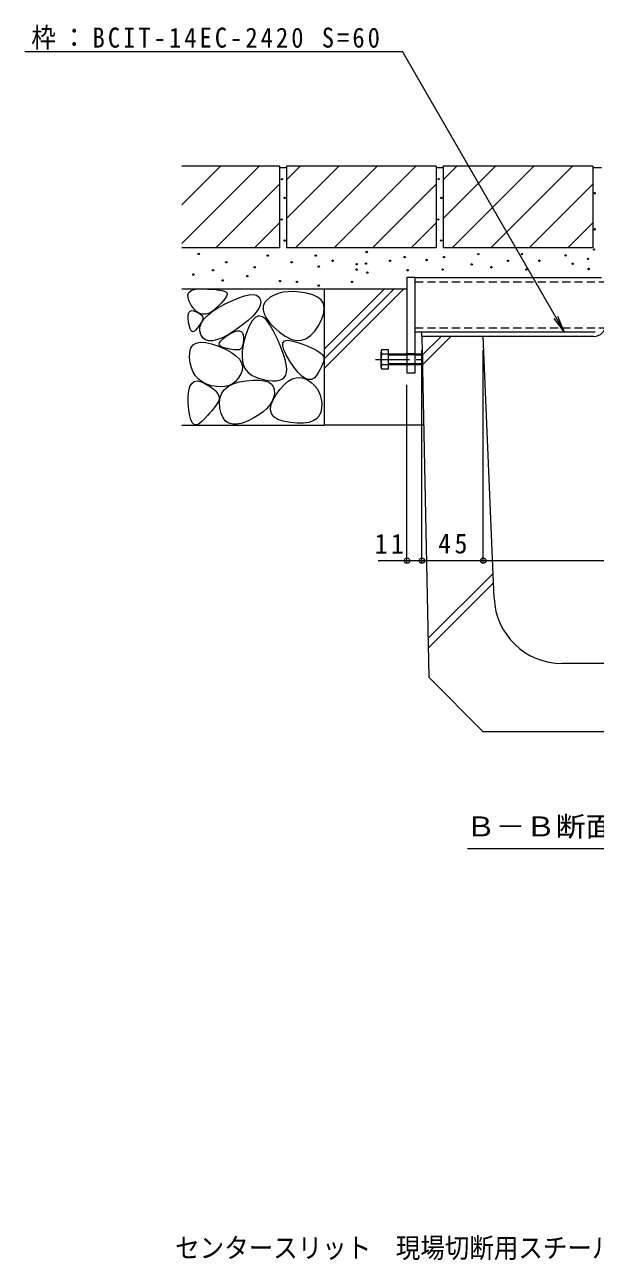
# Model space of a CAD drawing. Units: millimetres at full size, sheet at 1:5; details may follow other scales. Extents: x -1382 to 1946, y -1318 to 1367.
# Drawn here: x 246 to 665, y -1318 to -411 of the extents above; entities that cross this region are included whole.
import ezdxf
from ezdxf.enums import TextEntityAlignment as Align

# ---------------------------------------------------------------- set-up
doc = ezdxf.new("R2010")
doc.units = ezdxf.units.MM
doc.header["$LTSCALE"] = 5
doc.header["$PDMODE"] = 32
doc.header["$PDSIZE"] = 4
doc.linetypes.add('CHAIN1', pattern=[8, 5, -1, 1, -1])
doc.linetypes.add('DASHED1', pattern=[1.8, 1.2, -0.6])
for name, color, linetype, lineweight in [('4-0_OUTLINE-0', 7, 'Continuous', 9), ('4-4_0108_天井情報・�', 7, 'Continuous', 9), ('4-5_0055_アルミ建具_', 7, 'Continuous', 9), ('4-E_10ﾎﾞﾙﾄ__2', 7, 'Continuous', 9), ('4-F_10ﾎﾞﾙﾄ__1', 6, 'Continuous', 5)]:
    doc.layers.add(name, color=color, linetype=linetype, lineweight=lineweight)
doc.layers.add('F-4_0013_躯\u3000下り壁�', color=2, linetype='Continuous')
doc.styles.add('ＭＳ ゴシック', font='')
doc.styles.get('ＭＳ ゴシック').set_extended_font_data('MS Gothic')

msp = doc.modelspace()

# ---------------------------------------------------------------- linework, layer by layer
at = {"layer": '4-0_OUTLINE-0'}
for p, q in [((532.523, -596.518), (526.523, -596.518)), ((526.523, -596.518), (526.523, -666.518)), ((532.523, -666.518), (532.523, -596.518)), ((532.523, -596.518), (669.323, -596.518)), ((664.823, -636.518), (532.523, -636.518)), ((537.523, -639.718), (537.523, -636.518)), ((663.523, -639.718), (537.523, -639.718)), ((526.523, -666.518), (532.523, -666.518))]:
    msp.add_line(p, q, dxfattribs=at)
at = {"layer": '4-0_OUTLINE-0', "linetype": 'DASHED1'}
for p, q in [((532.523, -599.718), (872.523, -599.718)), ((532.523, -633.318), (872.523, -633.318))]:
    msp.add_line(p, q, dxfattribs=at)
at = {"layer": '4-0_OUTLINE-0', "color": 2}
for p, q in [((507.559, -662.382), (507.559, -651.182)), ((508.159, -649.318), (512.859, -649.318)), ((508.159, -652.518), (526.523, -652.518)), ((532.523, -652.518), (537.159, -652.518)), ((537.159, -652.518), (537.159, -660.518)), ((537.159, -652.518), (537.859, -653.218)), ((526.523, -660.518), (508.159, -660.518)), ((512.859, -653.218), (526.523, -653.218)), ((526.523, -659.818), (512.859, -659.818)), ((532.523, -653.218), (537.859, -653.218)), ((537.859, -659.818), (532.523, -659.818)), ((537.159, -660.518), (532.523, -660.518)), ((537.859, -659.818), (537.159, -660.518)), ((537.859, -653.218), (537.859, -659.818))]:
    msp.add_line(p, q, dxfattribs=at)
at = {"layer": '4-0_OUTLINE-0', "color": 2, "linetype": 'DASHED1'}
for p, q in [((532.523, -652.518), (526.523, -652.518)), ((532.523, -653.218), (526.523, -653.218)), ((532.523, -659.818), (526.523, -659.818)), ((532.523, -660.518), (526.523, -660.518))]:
    msp.add_line(p, q, dxfattribs=at)
at = {"layer": '4-0_OUTLINE-0', "color": 4, "linetype": 'CHAIN1'}
msp.add_line((503.325, -656.518), (539.122, -656.518), dxfattribs=at)
at = {"layer": '4-0_OUTLINE-0', "color": 2}
msp.add_lwpolyline([(512.859, -649.318), (512.859, -663.718), (508.159, -663.718)], dxfattribs=at)
at = {"layer": '4-0_OUTLINE-0'}
msp.add_arc((663.523, -630.718), 9, 270, 0, dxfattribs=at)
at = {"layer": '4-0_OUTLINE-0', "color": 2}
for centre, radius, start, end in [((509.935, -650.918), 2.39, 137.9749, 222.0251), ((520.967, -656.518), 13.418, 162.65606, 197.34394), ((509.935, -662.118), 2.39, 137.9749, 222.0251)]:
    msp.add_arc(centre, radius, start, end, dxfattribs=at)
at = {"layer": '4-4_0108_天井情報・�'}
for p, q in [((537.523, -805.69), (537.523, -649.718)), ((582.523, -805.69), (582.523, -649.718)), ((526.523, -805.69), (526.523, -675.218)), ((505.362, -804.19), (537.523, -804.19)), ((537.523, -804.19), (582.523, -804.19)), ((582.523, -804.19), (822.523, -804.19))]:
    msp.add_line(p, q, dxfattribs=at)
for p in [(526.523, -804.19), (537.523, -804.19), (582.523, -804.19)]:
    msp.add_point(p, dxfattribs=at)
at = {"layer": '4-5_0055_アルミ建具_'}
for p, q in [((245.892, -430.529), (523.243, -430.529)), ((642.171, -636.518), (523.243, -430.529)), ((642.171, -636.518), (637.388, -624.97)), ((642.171, -636.518), (634.562, -626.601)), ((571.064, -1015.374), (838.487, -1015.374))]:
    msp.add_line(p, q, dxfattribs=at)
at = {"layer": '4-E_10ﾎﾞﾙﾄ__2', "color": 2}
for p, q in [((433.023, -514.718), (361.223, -514.718)), ((361.223, -571.518), (418.023, -514.718)), ((361.223, -543.234), (389.739, -514.718)), ((433.023, -514.718), (433.023, -574.718)), ((433.023, -515.718), (438.023, -515.718)), ((548.023, -514.718), (438.023, -514.718)), ((438.023, -524.866), (448.171, -514.718)), ((438.023, -553.15), (476.455, -514.718)), ((438.023, -514.718), (438.023, -574.718)), ((444.739, -574.718), (504.739, -514.718)), ((473.023, -574.718), (533.023, -514.718)), ((548.023, -514.718), (548.023, -574.718)), ((548.023, -515.718), (553.023, -515.718)), ((663.023, -514.718), (553.023, -514.718)), ((553.023, -524.866), (563.171, -514.718)), ((553.023, -553.15), (591.455, -514.718)), ((553.023, -514.718), (553.023, -574.718)), ((559.739, -574.718), (619.739, -514.718)), ((588.023, -574.718), (648.023, -514.718)), ((663.023, -514.718), (663.023, -574.718)), ((663.023, -515.718), (669.323, -515.718)), ((386.308, -574.718), (433.023, -528.003)), ((501.308, -574.718), (548.023, -528.003)), ((616.308, -574.718), (663.023, -528.003)), ((414.592, -574.718), (433.023, -556.287)), ((529.592, -574.718), (548.023, -556.287)), ((644.592, -574.718), (663.023, -556.287)), ((433.023, -574.718), (361.223, -574.718)), ((548.023, -574.718), (438.023, -574.718)), ((663.023, -574.718), (553.023, -574.718)), ((361.223, -604.718), (526.523, -604.718)), ((465.723, -604.718), (465.723, -704.718)), ((465.723, -649.1), (510.105, -604.718)), ((465.723, -656.171), (517.176, -604.718)), ((465.723, -663.242), (524.247, -604.718)), ((361.223, -704.718), (465.723, -704.718)), ((538.823, -704.718), (465.723, -704.718))]:
    msp.add_line(p, q, dxfattribs=at)
for points in [[(394.245, -607.416), (394.57, -608.084), (394.507, -608.985), (394.056, -610.119), (393.218, -611.488), (391.992, -613.089), (390.379, -614.925), (388.378, -616.994), (385.989, -619.296), (383.451, -621.372), (381, -622.76), (378.636, -623.462), (376.36, -623.476), (374.172, -622.803), (372.072, -621.442), (370.059, -619.395), (368.133, -616.661), (366.616, -613.782), (365.827, -611.301), (365.766, -609.219), (366.434, -607.535), (367.83, -606.249), (369.955, -605.361), (372.808, -604.872), (376.389, -604.781), (380.121, -604.916), (383.424, -605.107), (386.298, -605.354), (388.744, -605.656), (390.762, -606.013), (392.352, -606.425), (393.513, -606.893)], [(432.695, -636.334), (437.034, -639.501), (441.17, -641.587), (445.104, -642.591), (448.835, -642.514), (452.364, -641.355), (455.69, -639.115), (458.814, -635.793), (461.735, -631.39), (464.064, -626.697), (465.41, -622.507), (465.774, -618.819), (465.155, -615.634), (463.554, -612.951), (460.97, -610.771), (457.404, -609.093), (452.855, -607.918), (447.992, -607.187), (443.48, -606.841), (439.322, -606.881), (435.515, -607.306), (432.062, -608.117), (428.96, -609.313), (426.212, -610.895), (423.815, -612.862), (422.012, -615.119), (421.04, -617.569), (420.902, -620.213), (421.595, -623.05), (423.122, -626.081), (425.48, -629.305), (428.672, -632.723)], [(418.775, -612.334), (419.169, -614.46), (418.814, -616.78), (417.711, -619.296), (415.859, -622.006), (413.259, -624.912), (409.91, -628.012), (405.813, -631.308), (400.967, -634.798), (395.997, -637.993), (391.526, -640.402), (387.555, -642.025), (384.083, -642.862), (381.111, -642.913), (378.638, -642.178), (376.665, -640.657), (375.191, -638.35), (374.399, -635.637), (374.468, -632.896), (375.401, -630.129), (377.195, -627.334), (379.853, -624.513), (383.372, -621.664), (387.755, -618.789), (392.999, -615.886), (398.369, -613.279), (403.124, -611.29), (407.267, -609.919), (410.795, -609.166), (413.711, -609.031), (416.012, -609.514), (417.701, -610.615)], [(376.631, -627.331), (376.276, -628.093), (375.838, -628.905), (375.317, -629.769), (374.713, -630.684), (374.027, -631.65), (373.257, -632.667), (372.405, -633.735), (371.47, -634.854), (370.533, -635.764), (369.673, -636.203), (368.89, -636.171), (368.185, -635.669), (367.557, -634.696), (367.007, -633.252), (366.533, -631.337), (366.138, -628.952), (365.906, -626.541), (365.925, -624.551), (366.194, -622.98), (366.714, -621.83), (367.484, -621.1), (368.505, -620.789), (369.777, -620.899), (371.299, -621.429), (372.823, -622.168), (374.103, -622.907), (375.137, -623.646), (375.926, -624.384), (376.47, -625.122), (376.769, -625.859), (376.823, -626.595)], [(437.504, -668.19), (438.125, -666.087), (438.263, -663.45), (437.915, -660.279), (437.084, -656.574), (435.767, -652.335), (433.967, -647.562), (431.681, -642.255), (428.912, -636.414), (425.954, -631.1), (423.104, -627.375), (420.362, -625.238), (417.728, -624.69), (415.202, -625.73), (412.784, -628.359), (410.474, -632.576), (408.272, -638.382), (406.526, -644.653), (405.587, -650.268), (405.452, -655.225), (406.124, -659.526), (407.6, -663.169), (409.883, -666.156), (412.97, -668.485), (416.864, -670.158), (420.945, -671.303), (424.598, -672.051), (427.821, -672.401), (430.616, -672.354), (432.981, -671.909), (434.918, -671.067), (436.425, -669.827)], [(402.7, -649.623), (401.649, -649.623), (400.497, -649.556), (399.244, -649.422), (397.888, -649.221), (396.431, -648.954), (394.873, -648.62), (393.212, -648.219), (391.45, -647.751), (389.925, -647.17), (388.973, -646.427), (388.596, -645.524), (388.792, -644.459), (389.563, -643.234), (390.908, -641.847), (392.827, -640.3), (395.32, -638.591), (397.929, -637.055), (400.193, -636.025), (402.115, -635.501), (403.693, -635.482), (404.927, -635.969), (405.818, -636.961), (406.365, -638.46), (406.569, -640.464), (406.537, -642.582), (406.375, -644.422), (406.085, -645.984), (405.666, -647.268), (405.118, -648.274), (404.441, -649.002), (403.635, -649.452)], [(465.246, -654.347), (465.469, -655.49), (465.442, -656.805), (465.166, -658.29), (464.64, -659.947), (463.865, -661.775), (462.84, -663.774), (461.566, -665.944), (460.042, -668.285), (458.296, -670.247), (456.353, -671.277), (454.215, -671.376), (451.881, -670.545), (449.351, -668.782), (446.624, -666.088), (443.702, -662.463), (440.584, -657.907), (437.852, -653.296), (436.086, -649.504), (435.286, -646.532), (435.454, -644.38), (436.587, -643.047), (438.688, -642.535), (441.755, -642.842), (445.789, -643.969), (450.045, -645.476), (453.78, -646.923), (456.994, -648.31), (459.687, -649.638), (461.859, -650.905), (463.509, -652.112), (464.638, -653.26)], [(404.375, -667.63), (402.676, -670.394), (400.697, -672.661), (398.44, -674.432), (395.903, -675.706), (393.088, -676.484), (389.993, -676.765), (386.62, -676.55), (382.967, -675.838), (379.398, -674.673), (376.274, -673.099), (373.596, -671.115), (371.363, -668.722), (369.576, -665.919), (368.234, -662.707), (367.338, -659.085), (366.887, -655.054), (367.022, -651.219), (367.883, -648.187), (369.47, -645.957), (371.783, -644.53), (374.822, -643.905), (378.587, -644.083), (383.078, -645.063), (388.295, -646.846), (393.429, -649.082), (397.67, -651.421), (401.019, -653.864), (403.475, -656.41), (405.039, -659.06), (405.71, -661.813), (405.489, -664.67)], [(463.895, -692.206), (463.344, -695.367), (462.122, -698.008), (460.23, -700.131), (457.667, -701.734), (454.434, -702.819), (450.53, -703.384), (445.956, -703.431), (440.711, -702.958), (435.668, -701.997), (431.699, -700.576), (428.804, -698.697), (426.983, -696.358), (426.236, -693.561), (426.563, -690.304), (427.964, -686.589), (430.439, -682.414), (433.437, -678.393), (436.406, -675.136), (439.347, -672.645), (442.259, -670.918), (445.143, -669.957), (447.998, -669.76), (450.825, -670.329), (453.623, -671.662), (456.22, -673.485), (458.441, -675.52), (460.288, -677.769), (461.759, -680.23), (462.856, -682.905), (463.577, -685.792), (463.924, -688.893)], [(388.092, -687.378), (387.216, -688.893), (386.159, -690.5), (384.921, -692.198), (383.502, -693.987), (381.902, -695.867), (380.121, -697.838), (378.159, -699.901), (376.015, -702.055), (373.905, -703.772), (372.04, -704.527), (370.421, -704.319), (369.049, -703.148), (367.922, -701.014), (367.042, -697.918), (366.408, -693.858), (366.019, -688.836), (365.976, -683.791), (366.376, -679.663), (367.22, -676.453), (368.508, -674.16), (370.24, -672.784), (372.415, -672.325), (375.034, -672.784), (378.096, -674.16), (381.126, -675.971), (383.648, -677.738), (385.66, -679.458), (387.164, -681.133), (388.159, -682.763), (388.646, -684.347), (388.623, -685.885)], [(429.183, -681.47), (428.6, -684.42), (427.496, -687.247), (425.871, -689.952), (423.725, -692.535), (421.058, -694.995), (417.869, -697.334), (414.16, -699.55), (409.929, -701.644), (405.676, -703.277), (401.898, -704.111), (398.594, -704.146), (395.766, -703.383), (393.413, -701.821), (391.536, -699.459), (390.133, -696.299), (389.205, -692.34), (388.902, -688.211), (389.374, -684.542), (390.619, -681.331), (392.639, -678.58), (395.432, -676.288), (399.001, -674.455), (403.343, -673.081), (408.459, -672.167), (413.599, -671.713), (418.01, -671.721), (421.693, -672.191), (424.647, -673.123), (426.874, -674.517), (428.372, -676.372), (429.142, -678.69)]]:
    msp.add_lwpolyline(points, close=True, dxfattribs=at)
at = {"layer": '4-E_10ﾎﾞﾙﾄ__2'}
for centre in [(434.813, -524.292), (549.813, -524.292), (664.293, -534.598), (436.702, -538.044), (551.702, -538.044), (434.649, -553.896), (549.649, -553.896), (664.293, -561.121), (436.643, -569.336), (551.643, -569.336), (373.715, -579.185), (424.309, -580.412), (459.611, -580.412), (497.024, -577.747), (578.89, -579.342), (610.983, -579.342), (642.988, -580.251), (663.858, -575.903), (393.82, -585.226), (414.681, -588.97), (441.96, -585.226), (461.751, -588.435), (471.913, -584.156), (489.508, -586.773), (496.372, -586.226), (514.169, -584.156), (524.867, -581.482), (540.913, -583.621), (553.751, -581.482), (574.076, -586.831), (588.518, -588.97), (600.82, -584.156), (623.821, -584.156), (648.206, -586.338), (659.46, -582.769), (369.751, -594.319), (384.192, -591.11), (391.146, -598.598), (409.332, -595.389), (489.508, -590.686), (497.4, -592.876), (527.007, -591.11), (552.681, -590.575), (614.193, -590.575), (659.935, -590.218), (433.402, -599.133), (445.704, -599.668), (461.751, -602.342), (486.249, -599.706)]:
    msp.add_circle(centre, 0.5, dxfattribs=at)
at = {"layer": '4-F_10ﾎﾞﾙﾄ__1'}
for p, q in [((537.523, -639.718), (542.523, -889.718)), ((582.523, -639.718), (537.523, -639.718)), ((537.799, -653.489), (551.57, -639.718)), ((537.938, -660.422), (558.641, -639.718)), ((590.527, -831.8), (582.523, -639.718)), ((541.958, -861.462), (589.771, -813.65)), ((542.097, -868.394), (590.053, -820.438)), ((764.563, -879.718), (640.484, -879.718))]:
    msp.add_line(p, q, dxfattribs=at)
msp.add_lwpolyline([(822.523, -929.718), (582.523, -929.718), (542.523, -889.718)], dxfattribs=at)
msp.add_arc((640.484, -829.718), 50, 182.38594, 270, dxfattribs=at)

# ---------------------------------------------------------------- texts
at = {"layer": '4-4_0108_天井情報・�', "color": 2, "char_height": 14.66, "attachment_point": 7, "style": 'ＭＳ ゴシック'}
for s, insert in [('\\T1.27;\\W0.95;11', (502.778, -799.19)), ('\\T1.27;\\W0.95;45', (549.398, -799.19))]:
    msp.add_mtext(s, dxfattribs=dict(at, insert=insert))
at = {"layer": '4-5_0055_アルミ建具_', "color": 2, "style": 'ＭＳ ゴシック', "width": 1.1}
msp.add_text('Ｂ－Ｂ断面図\u3000Ｓ＝１：５', height=14.66, dxfattribs=at).set_placement((569.644, -1010.987), align=Align.BOTTOM_LEFT)
at = {"layer": '4-5_0055_アルミ建具_', "color": 2, "insert": (250.738, -429.362), "char_height": 14.66, "attachment_point": 7, "style": 'ＭＳ ゴシック'}
msp.add_mtext('\\T1.25;\\W0.9;枠：BCIT-14EC-2420\\~S=60', dxfattribs=at)
at = {"layer": 'F-4_0013_躯\u3000下り壁�', "style": 'ＭＳ ゴシック', "width": 0.9}
msp.add_text('センタースリット\u3000現場切断用スチール製枠\u3000納まり図\u3000ＢＣＩＴ－１４ＥＣ－２４２０\u3000Ｓ＝６０', height=14.66, dxfattribs=at).set_placement((356.356, -1320.223), align=Align.BOTTOM_LEFT)

doc.saveas('drawing.dxf')
